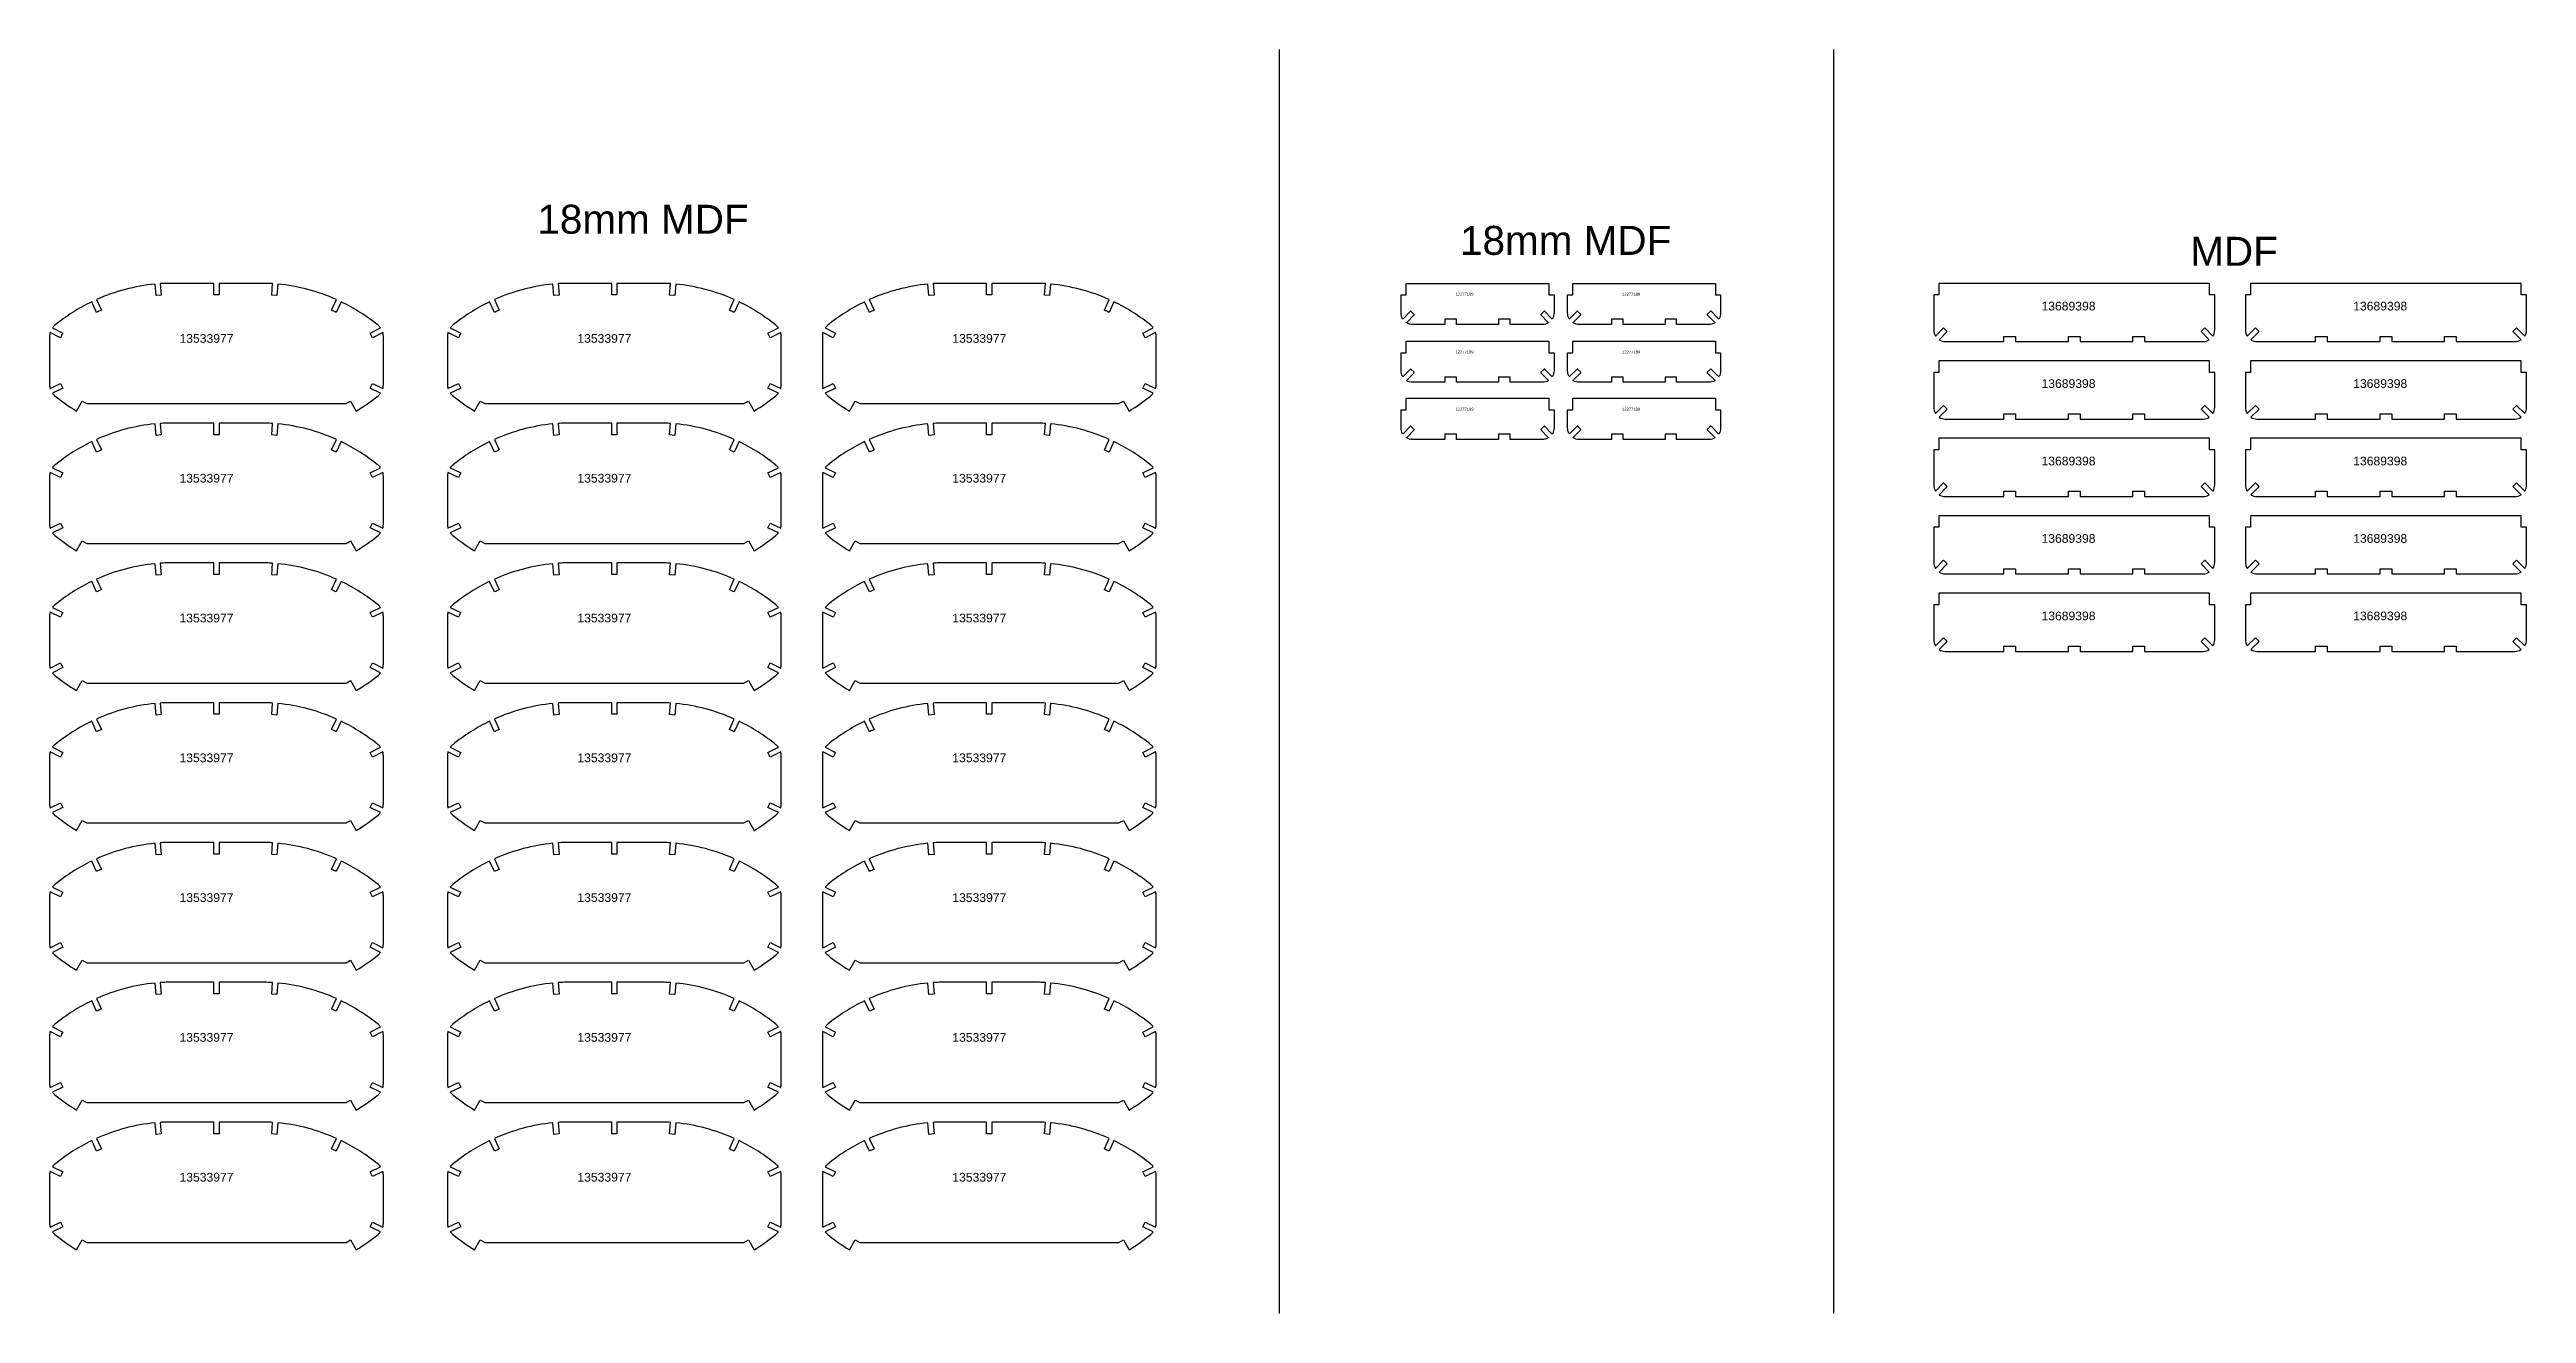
# Model space of a CAD drawing. Header units: millimetres. Extents: x 2441 to 10989, y 1 to 4364.
import ezdxf

# ---------------------------------------------------------------- set-up
doc = ezdxf.new("R2010")
doc.units = ezdxf.units.MM
doc.layers.add('13533977', color=7, linetype='Continuous')
doc.layers.add('Texto', color=3, linetype='Continuous')
doc.styles.get("Standard").update_dxf_attribs({"font": 'arial.ttf'})

msp = doc.modelspace()

# ---------------------------------------------------------------- linework, layer by layer
for p, q in [((6684.5, 4364), (6684.5, 1)), ((8597.2, 4364), (8597.2, 1))]:
    msp.add_line(p, q)
for points in [[(7441.6, 3432.9), (7441.6, 3414.9), (7296.8, 3414.9), (7296.8, 3432.9), (7256.8, 3432.9), (7256.8, 3414.9), (7145.2, 3414.9, -0.132287), (7125.1, 3420.3, -0.492371), (7124.9, 3421.9), (7150.9, 3447.9, 0.414214), (7150.9, 3449.3), (7139.6, 3460.6, 0.414214), (7138.2, 3460.6), (7112.2, 3434.6, -0.492371), (7110.6, 3434.8, -0.132287), (7105.2, 3454.9), (7105.2, 3516.9), (7123.2, 3516.9), (7123.2, 3556.9), (7615.2, 3556.9), (7615.2, 3516.9), (7633.2, 3516.9), (7633.2, 3454.9, -0.132287), (7627.8, 3434.8, -0.492371), (7626.2, 3434.6), (7600.3, 3460.6, 0.414214), (7598.9, 3460.6), (7587.6, 3449.3, 0.414214), (7587.6, 3447.9), (7613.5, 3421.9, -0.492371), (7613.3, 3420.3, -0.132287), (7593.2, 3414.9), (7481.6, 3414.9), (7481.6, 3432.9)], [(8016.4, 3432.9), (8016.4, 3414.9), (7871.6, 3414.9), (7871.6, 3432.9), (7831.6, 3432.9), (7831.6, 3414.9), (7720, 3414.9, -0.132287), (7699.9, 3420.3, -0.492371), (7699.7, 3421.9), (7725.6, 3447.9, 0.414214), (7725.6, 3449.3), (7714.3, 3460.6, 0.414214), (7712.9, 3460.6), (7686.9, 3434.6, -0.492371), (7685.4, 3434.8, -0.132287), (7680, 3454.9), (7680, 3516.9), (7698, 3516.9), (7698, 3556.9), (8190, 3556.9), (8190, 3516.9), (8208, 3516.9), (8208, 3454.9, -0.132287), (8202.6, 3434.8, -0.492371), (8201, 3434.6), (8175, 3460.6, 0.414214), (8173.6, 3460.6), (8162.3, 3449.3, 0.414214), (8162.3, 3447.9), (8188.3, 3421.9, -0.492371), (8188.1, 3420.3, -0.132287), (8168, 3414.9), (8056.4, 3414.9), (8056.4, 3432.9)], [(9631, 3355.9), (9631, 3373.9), (9671, 3373.9), (9671, 3355.9), (9873.5, 3355.9, 0.140528), (9894.7, 3362), (9866.4, 3390.3), (9879.1, 3403), (9907.4, 3374.7, 0.140528), (9913.5, 3395.9), (9913.5, 3516.9), (9895.5, 3516.9), (9895.5, 3556.9), (8961.5, 3556.9), (8961.5, 3516.9), (8943.5, 3516.9), (8943.5, 3395.9, 0.140528), (8949.6, 3374.7), (8977.9, 3403), (8990.6, 3390.3), (8962.3, 3362, 0.140528), (8983.5, 3355.9), (9186, 3355.9), (9186, 3373.9), (9226, 3373.9), (9226, 3355.9), (9408.5, 3355.9), (9408.5, 3373.9), (9448.5, 3373.9), (9448.5, 3355.9)], [(10706.8, 3355.9), (10706.8, 3373.9), (10746.8, 3373.9), (10746.8, 3355.9), (10949.3, 3355.9, 0.140528), (10970.5, 3362), (10942.2, 3390.3), (10954.9, 3403), (10983.2, 3374.7, 0.140528), (10989.3, 3395.9), (10989.3, 3516.9), (10971.3, 3516.9), (10971.3, 3556.9), (10037.3, 3556.9), (10037.3, 3516.9), (10019.3, 3516.9), (10019.3, 3395.9, 0.140528), (10025.4, 3374.7), (10053.7, 3403), (10066.4, 3390.3), (10038.1, 3362, 0.140528), (10059.3, 3355.9), (10261.8, 3355.9), (10261.8, 3373.9), (10301.8, 3373.9), (10301.8, 3355.9), (10484.3, 3355.9), (10484.3, 3373.9), (10524.3, 3373.9), (10524.3, 3355.9)], [(7441.6, 3233.4), (7441.6, 3215.4), (7296.8, 3215.4), (7296.8, 3233.4), (7256.8, 3233.4), (7256.8, 3215.4), (7145.2, 3215.4, -0.132287), (7125.1, 3220.9, -0.492371), (7124.9, 3222.4), (7150.9, 3248.4, 0.414214), (7150.9, 3249.8), (7139.6, 3261.1, 0.414214), (7138.2, 3261.1), (7112.2, 3235.2, -0.492371), (7110.6, 3235.4, -0.132287), (7105.2, 3255.4), (7105.2, 3317.4), (7123.2, 3317.4), (7123.2, 3357.4), (7615.2, 3357.4), (7615.2, 3317.4), (7633.2, 3317.4), (7633.2, 3255.4, -0.132287), (7627.8, 3235.4, -0.492371), (7626.2, 3235.2), (7600.3, 3261.1, 0.414214), (7598.9, 3261.1), (7587.6, 3249.8, 0.414214), (7587.6, 3248.4), (7613.5, 3222.4, -0.492371), (7613.3, 3220.9, -0.132287), (7593.2, 3215.4), (7481.6, 3215.4), (7481.6, 3233.4)], [(8016.4, 3233.4), (8016.4, 3215.4), (7871.6, 3215.4), (7871.6, 3233.4), (7831.6, 3233.4), (7831.6, 3215.4), (7720, 3215.4, -0.132287), (7699.9, 3220.9, -0.492371), (7699.7, 3222.4), (7725.6, 3248.4, 0.414214), (7725.6, 3249.8), (7714.3, 3261.1, 0.414214), (7712.9, 3261.1), (7686.9, 3235.2, -0.492371), (7685.4, 3235.4, -0.132287), (7680, 3255.4), (7680, 3317.4), (7698, 3317.4), (7698, 3357.4), (8190, 3357.4), (8190, 3317.4), (8208, 3317.4), (8208, 3255.4, -0.132287), (8202.6, 3235.4, -0.492371), (8201, 3235.2), (8175, 3261.1, 0.414214), (8173.6, 3261.1), (8162.3, 3249.8, 0.414214), (8162.3, 3248.4), (8188.3, 3222.4, -0.492371), (8188.1, 3220.9, -0.132287), (8168, 3215.4), (8056.4, 3215.4), (8056.4, 3233.4)], [(9631, 3088.6), (9631, 3106.6), (9671, 3106.6), (9671, 3088.6), (9873.5, 3088.6, 0.140528), (9894.7, 3094.6), (9866.4, 3122.9), (9879.1, 3135.7), (9907.4, 3107.4, 0.140528), (9913.5, 3128.6), (9913.5, 3249.6), (9895.5, 3249.6), (9895.5, 3289.6), (8961.5, 3289.6), (8961.5, 3249.6), (8943.5, 3249.6), (8943.5, 3128.6, 0.140528), (8949.6, 3107.4), (8977.9, 3135.7), (8990.6, 3122.9), (8962.3, 3094.6, 0.140528), (8983.5, 3088.6), (9186, 3088.6), (9186, 3106.6), (9226, 3106.6), (9226, 3088.6), (9408.5, 3088.6), (9408.5, 3106.6), (9448.5, 3106.6), (9448.5, 3088.6)], [(10706.8, 3088.6), (10706.8, 3106.6), (10746.8, 3106.6), (10746.8, 3088.6), (10949.3, 3088.6, 0.140528), (10970.5, 3094.6), (10942.2, 3122.9), (10954.9, 3135.7), (10983.2, 3107.4, 0.140528), (10989.3, 3128.6), (10989.3, 3249.6), (10971.3, 3249.6), (10971.3, 3289.6), (10037.3, 3289.6), (10037.3, 3249.6), (10019.3, 3249.6), (10019.3, 3128.6, 0.140528), (10025.4, 3107.4), (10053.7, 3135.7), (10066.4, 3122.9), (10038.1, 3094.6, 0.140528), (10059.3, 3088.6), (10261.8, 3088.6), (10261.8, 3106.6), (10301.8, 3106.6), (10301.8, 3088.6), (10484.3, 3088.6), (10484.3, 3106.6), (10524.3, 3106.6), (10524.3, 3088.6)], [(7441.6, 3036), (7441.6, 3018), (7296.8, 3018), (7296.8, 3036), (7256.8, 3036), (7256.8, 3018), (7145.2, 3018, -0.132287), (7125.1, 3023.4, -0.492371), (7124.9, 3025), (7150.9, 3050.9, 0.414214), (7150.9, 3052.4), (7139.6, 3063.7, 0.414214), (7138.2, 3063.7), (7112.2, 3037.7, -0.492371), (7110.6, 3037.9, -0.132287), (7105.2, 3058), (7105.2, 3120), (7123.2, 3120), (7123.2, 3160), (7615.2, 3160), (7615.2, 3120), (7633.2, 3120), (7633.2, 3058, -0.132287), (7627.8, 3037.9, -0.492371), (7626.2, 3037.7), (7600.3, 3063.7, 0.414214), (7598.9, 3063.7), (7587.6, 3052.4, 0.414214), (7587.6, 3050.9), (7613.5, 3025, -0.492371), (7613.3, 3023.4, -0.132287), (7593.2, 3018), (7481.6, 3018), (7481.6, 3036)], [(8016.4, 3036), (8016.4, 3018), (7871.6, 3018), (7871.6, 3036), (7831.6, 3036), (7831.6, 3018), (7720, 3018, -0.132287), (7699.9, 3023.4, -0.492371), (7699.7, 3025), (7725.6, 3050.9, 0.414214), (7725.6, 3052.4), (7714.3, 3063.7, 0.414214), (7712.9, 3063.7), (7686.9, 3037.7, -0.492371), (7685.4, 3037.9, -0.132287), (7680, 3058), (7680, 3120), (7698, 3120), (7698, 3160), (8190, 3160), (8190, 3120), (8208, 3120), (8208, 3058, -0.132287), (8202.6, 3037.9, -0.492371), (8201, 3037.7), (8175, 3063.7, 0.414214), (8173.6, 3063.7), (8162.3, 3052.4, 0.414214), (8162.3, 3050.9), (8188.3, 3025, -0.492371), (8188.1, 3023.4, -0.132287), (8168, 3018), (8056.4, 3018), (8056.4, 3036)], [(9631, 2821.2), (9631, 2839.2), (9671, 2839.2), (9671, 2821.2), (9873.5, 2821.2, 0.140528), (9894.7, 2827.3), (9866.4, 2855.6), (9879.1, 2868.3), (9907.4, 2840, 0.140528), (9913.5, 2861.2), (9913.5, 2982.2), (9895.5, 2982.2), (9895.5, 3022.2), (8961.5, 3022.2), (8961.5, 2982.2), (8943.5, 2982.2), (8943.5, 2861.2, 0.140528), (8949.6, 2840), (8977.9, 2868.3), (8990.6, 2855.6), (8962.3, 2827.3, 0.140528), (8983.5, 2821.2), (9186, 2821.2), (9186, 2839.2), (9226, 2839.2), (9226, 2821.2), (9408.5, 2821.2), (9408.5, 2839.2), (9448.5, 2839.2), (9448.5, 2821.2)], [(10706.8, 2821.2), (10706.8, 2839.2), (10746.8, 2839.2), (10746.8, 2821.2), (10949.3, 2821.2, 0.140528), (10970.5, 2827.3), (10942.2, 2855.6), (10954.9, 2868.3), (10983.2, 2840, 0.140528), (10989.3, 2861.2), (10989.3, 2982.2), (10971.3, 2982.2), (10971.3, 3022.2), (10037.3, 3022.2), (10037.3, 2982.2), (10019.3, 2982.2), (10019.3, 2861.2, 0.140528), (10025.4, 2840), (10053.7, 2868.3), (10066.4, 2855.6), (10038.1, 2827.3, 0.140528), (10059.3, 2821.2), (10261.8, 2821.2), (10261.8, 2839.2), (10301.8, 2839.2), (10301.8, 2821.2), (10484.3, 2821.2), (10484.3, 2839.2), (10524.3, 2839.2), (10524.3, 2821.2)], [(9631, 2553.8), (9631, 2571.8), (9671, 2571.8), (9671, 2553.8), (9873.5, 2553.8, 0.140528), (9894.7, 2559.9), (9866.4, 2588.2), (9879.1, 2600.9), (9907.4, 2572.6, 0.140528), (9913.5, 2593.8), (9913.5, 2714.8), (9895.5, 2714.8), (9895.5, 2754.8), (8961.5, 2754.8), (8961.5, 2714.8), (8943.5, 2714.8), (8943.5, 2593.8, 0.140528), (8949.6, 2572.6), (8977.9, 2600.9), (8990.6, 2588.2), (8962.3, 2559.9, 0.140528), (8983.5, 2553.8), (9186, 2553.8), (9186, 2571.8), (9226, 2571.8), (9226, 2553.8), (9408.5, 2553.8), (9408.5, 2571.8), (9448.5, 2571.8), (9448.5, 2553.8)], [(10706.8, 2553.8), (10706.8, 2571.8), (10746.8, 2571.8), (10746.8, 2553.8), (10949.3, 2553.8, 0.140528), (10970.5, 2559.9), (10942.2, 2588.2), (10954.9, 2600.9), (10983.2, 2572.6, 0.140528), (10989.3, 2593.8), (10989.3, 2714.8), (10971.3, 2714.8), (10971.3, 2754.8), (10037.3, 2754.8), (10037.3, 2714.8), (10019.3, 2714.8), (10019.3, 2593.8, 0.140528), (10025.4, 2572.6), (10053.7, 2600.9), (10066.4, 2588.2), (10038.1, 2559.9, 0.140528), (10059.3, 2553.8), (10261.8, 2553.8), (10261.8, 2571.8), (10301.8, 2571.8), (10301.8, 2553.8), (10484.3, 2553.8), (10484.3, 2571.8), (10524.3, 2571.8), (10524.3, 2553.8)], [(9631, 2286.5), (9631, 2304.5), (9671, 2304.5), (9671, 2286.5), (9873.5, 2286.5, 0.140528), (9894.7, 2292.6), (9866.4, 2320.8), (9879.1, 2333.6), (9907.4, 2305.3, 0.140528), (9913.5, 2326.5), (9913.5, 2447.5), (9895.5, 2447.5), (9895.5, 2487.5), (8961.5, 2487.5), (8961.5, 2447.5), (8943.5, 2447.5), (8943.5, 2326.5, 0.140528), (8949.6, 2305.3), (8977.9, 2333.6), (8990.6, 2320.8), (8962.3, 2292.6, 0.140528), (8983.5, 2286.5), (9186, 2286.5), (9186, 2304.5), (9226, 2304.5), (9226, 2286.5), (9408.5, 2286.5), (9408.5, 2304.5), (9448.5, 2304.5), (9448.5, 2286.5)], [(10706.8, 2286.5), (10706.8, 2304.5), (10746.8, 2304.5), (10746.8, 2286.5), (10949.3, 2286.5, 0.140528), (10970.5, 2292.6), (10942.2, 2320.8), (10954.9, 2333.6), (10983.2, 2305.3, 0.140528), (10989.3, 2326.5), (10989.3, 2447.5), (10971.3, 2447.5), (10971.3, 2487.5), (10037.3, 2487.5), (10037.3, 2447.5), (10019.3, 2447.5), (10019.3, 2326.5, 0.140528), (10025.4, 2305.3), (10053.7, 2333.6), (10066.4, 2320.8), (10038.1, 2292.6, 0.140528), (10059.3, 2286.5), (10261.8, 2286.5), (10261.8, 2304.5), (10301.8, 2304.5), (10301.8, 2286.5), (10484.3, 2286.5), (10484.3, 2304.5), (10524.3, 2304.5), (10524.3, 2286.5)]]:
    msp.add_lwpolyline(points, format="xyb", close=True)
for points in [[(2483, 3379.2, -0.062322), (2484.7, 3381)], [(3856.1, 3379.2, -0.062322), (3857.8, 3381)], [(5150.1, 3379.2, -0.062322), (5151.8, 3381)], [(2483, 2896.7, -0.062322), (2484.7, 2898.5)], [(3856.1, 2896.7, -0.062322), (3857.8, 2898.5)], [(5150.1, 2896.7, -0.062322), (5151.8, 2898.5)], [(2483, 2414.1, -0.062322), (2484.7, 2415.9)], [(3856.1, 2414.1, -0.062322), (3857.8, 2415.9)], [(5150.1, 2414.1, -0.062322), (5151.8, 2415.9)], [(2483, 1931.5, -0.062322), (2484.7, 1933.3)], [(3856.1, 1931.5, -0.062322), (3857.8, 1933.3)], [(5150.1, 1931.5, -0.062322), (5151.8, 1933.3)], [(2483, 1449, -0.062322), (2484.7, 1450.8)], [(3856.1, 1449, -0.062322), (3857.8, 1450.8)], [(5150.1, 1449, -0.062322), (5151.8, 1450.8)], [(2483, 966.4, -0.062322), (2484.7, 968.2)], [(3856.1, 966.4, -0.062322), (3857.8, 968.2)], [(5150.1, 966.4, -0.062322), (5151.8, 968.2)], [(2483, 483.8, -0.062322), (2484.7, 485.6)], [(3856.1, 483.8, -0.062322), (3857.8, 485.6)], [(5150.1, 483.8, -0.062322), (5151.8, 485.6)]]:
    msp.add_lwpolyline(points, format="xyb")
at = {"layer": '13533977'}
for points in [[(3499.4, 3116, 0.035598), (3574.6, 3168.8, 0.062322), (3583.2, 3177.8), (3547.3, 3195.5), (3555.2, 3211.6), (3591.1, 3194, 0.069056), (3593, 3207.6), (3593, 3373.3, 0.069056), (3591.1, 3386.9), (3555.2, 3369.2), (3547.3, 3385.4), (3583.2, 3403, 0.062322), (3574.6, 3412, 0.058574), (3447.4, 3493), (3430.5, 3456.8, 0.007426), (3414.1, 3464.4), (3431, 3500.6, 0.081513), (3228.8, 3554.3), (3225.5, 3514.5), (3207.6, 3516), (3210.9, 3555.8, 0.008093), (3190, 3556.9), (3026, 3556.9), (3026, 3516.9), (3008, 3516.9), (3008, 3556.9), (2844, 3556.9, 0.008093), (2823.1, 3555.8), (2826.4, 3516), (2808.5, 3514.5), (2805.2, 3554.3, 0.081513), (2602.9, 3500.6), (2619.8, 3464.4, 0.007426), (2603.5, 3456.8), (2586.6, 3493, 0.058574), (2459.4, 3412, 0.062322), (2450.8, 3403), (2486.7, 3385.4), (2478.8, 3369.2), (2442.9, 3386.9, 0.069056), (2441, 3373.3), (2441, 3207.6, 0.069056), (2442.9, 3194), (2478.8, 3211.6), (2486.7, 3195.5), (2450.8, 3177.8, 0.062322), (2459.4, 3168.8, 0.035598), (2534.5, 3116), (2554.1, 3150.6), (2569.8, 3141.8), (3464.2, 3141.8), (3479.9, 3150.6)], [(4872.6, 3116, 0.035598), (4947.8, 3168.8, 0.062322), (4956.3, 3177.8), (4920.4, 3195.5), (4928.4, 3211.6), (4964.3, 3194, 0.069056), (4966.2, 3207.6), (4966.2, 3373.3, 0.069056), (4964.3, 3386.9), (4928.4, 3369.2), (4920.4, 3385.4), (4956.3, 3403, 0.062322), (4947.8, 3412, 0.058574), (4820.5, 3493), (4803.6, 3456.8, 0.007426), (4787.3, 3464.4), (4804.2, 3500.6, 0.081513), (4602, 3554.3), (4598.7, 3514.5), (4580.7, 3516), (4584, 3555.8, 0.008093), (4563.2, 3556.9), (4399.2, 3556.9), (4399.2, 3516.9), (4381.2, 3516.9), (4381.2, 3556.9), (4217.2, 3556.9, 0.008093), (4196.3, 3555.8), (4199.6, 3516), (4181.7, 3514.5), (4178.3, 3554.3, 0.081513), (3976.1, 3500.6), (3993, 3464.4, 0.007426), (3976.7, 3456.8), (3959.8, 3493, 0.058574), (3832.6, 3412, 0.062322), (3824, 3403), (3859.9, 3385.4), (3852, 3369.2), (3816.1, 3386.9, 0.069056), (3814.2, 3373.3), (3814.2, 3207.6, 0.069056), (3816.1, 3194), (3852, 3211.6), (3859.9, 3195.5), (3824, 3177.8, 0.062322), (3832.6, 3168.8, 0.035598), (3907.7, 3116), (3927.3, 3150.6), (3942.9, 3141.8), (4837.4, 3141.8), (4853.1, 3150.6)], [(6166.6, 3116, 0.035598), (6241.7, 3168.8, 0.062322), (6250.3, 3177.8), (6214.4, 3195.5), (6222.3, 3211.6), (6258.2, 3194, 0.069056), (6260.1, 3207.6), (6260.1, 3373.3, 0.069056), (6258.2, 3386.9), (6222.3, 3369.2), (6214.4, 3385.4), (6250.3, 3403, 0.062322), (6241.7, 3412, 0.058574), (6114.5, 3493), (6097.6, 3456.8, 0.007426), (6081.3, 3464.4), (6098.2, 3500.6, 0.081513), (5895.9, 3554.3), (5892.6, 3514.5), (5874.7, 3516), (5878, 3555.8, 0.008093), (5857.1, 3556.9), (5693.1, 3556.9), (5693.1, 3516.9), (5675.1, 3516.9), (5675.1, 3556.9), (5511.1, 3556.9, 0.008093), (5490.2, 3555.8), (5493.6, 3516), (5475.6, 3514.5), (5472.3, 3554.3, 0.081513), (5270.1, 3500.6), (5287, 3464.4, 0.007426), (5270.7, 3456.8), (5253.8, 3493, 0.058574), (5126.5, 3412, 0.062322), (5118, 3403), (5153.9, 3385.4), (5145.9, 3369.2), (5110, 3386.9, 0.069056), (5108.1, 3373.3), (5108.1, 3207.6, 0.069056), (5110, 3194), (5145.9, 3211.6), (5153.9, 3195.5), (5118, 3177.8, 0.062322), (5126.5, 3168.8, 0.035598), (5201.7, 3116), (5221.2, 3150.6), (5236.9, 3141.8), (6131.4, 3141.8), (6147, 3150.6)], [(3499.4, 2633.4, 0.035598), (3574.6, 2686.3, 0.062322), (3583.2, 2695.3), (3547.3, 2712.9), (3555.2, 2729.1), (3591.1, 2711.4, 0.069056), (3593, 2725), (3593, 2890.7, 0.069056), (3591.1, 2904.3), (3555.2, 2886.7), (3547.3, 2902.8), (3583.2, 2920.5, 0.062322), (3574.6, 2929.5, 0.058574), (3447.4, 3010.5), (3430.5, 2974.2, 0.007426), (3414.1, 2981.8), (3431, 3018.1, 0.081513), (3228.8, 3071.8), (3225.5, 3031.9), (3207.6, 3033.4), (3210.9, 3073.3, 0.008093), (3190, 3074.4), (3026, 3074.4), (3026, 3034.4), (3008, 3034.4), (3008, 3074.4), (2844, 3074.4, 0.008093), (2823.1, 3073.3), (2826.4, 3033.4), (2808.5, 3031.9), (2805.2, 3071.8, 0.081513), (2602.9, 3018.1), (2619.8, 2981.8, 0.007426), (2603.5, 2974.2), (2586.6, 3010.5, 0.058574), (2459.4, 2929.5, 0.062322), (2450.8, 2920.5), (2486.7, 2902.8), (2478.8, 2886.7), (2442.9, 2904.3, 0.069056), (2441, 2890.7), (2441, 2725, 0.069056), (2442.9, 2711.4), (2478.8, 2729.1), (2486.7, 2712.9), (2450.8, 2695.3, 0.062322), (2459.4, 2686.3, 0.035598), (2534.5, 2633.4), (2554.1, 2668), (2569.8, 2659.2), (3464.2, 2659.2), (3479.9, 2668)], [(4872.6, 2633.4, 0.035598), (4947.8, 2686.3, 0.062322), (4956.3, 2695.3), (4920.4, 2712.9), (4928.4, 2729.1), (4964.3, 2711.4, 0.069056), (4966.2, 2725), (4966.2, 2890.7, 0.069056), (4964.3, 2904.3), (4928.4, 2886.7), (4920.4, 2902.8), (4956.3, 2920.5, 0.062322), (4947.8, 2929.5, 0.058574), (4820.5, 3010.5), (4803.6, 2974.2, 0.007426), (4787.3, 2981.8), (4804.2, 3018.1, 0.081513), (4602, 3071.8), (4598.7, 3031.9), (4580.7, 3033.4), (4584, 3073.3, 0.008093), (4563.2, 3074.4), (4399.2, 3074.4), (4399.2, 3034.4), (4381.2, 3034.4), (4381.2, 3074.4), (4217.2, 3074.4, 0.008093), (4196.3, 3073.3), (4199.6, 3033.4), (4181.7, 3031.9), (4178.3, 3071.8, 0.081513), (3976.1, 3018.1), (3993, 2981.8, 0.007426), (3976.7, 2974.2), (3959.8, 3010.5, 0.058574), (3832.6, 2929.5, 0.062322), (3824, 2920.5), (3859.9, 2902.8), (3852, 2886.7), (3816.1, 2904.3, 0.069056), (3814.2, 2890.7), (3814.2, 2725, 0.069056), (3816.1, 2711.4), (3852, 2729.1), (3859.9, 2712.9), (3824, 2695.3, 0.062322), (3832.6, 2686.3, 0.035598), (3907.7, 2633.4), (3927.3, 2668), (3942.9, 2659.2), (4837.4, 2659.2), (4853.1, 2668)], [(6166.6, 2633.4, 0.035598), (6241.7, 2686.3, 0.062322), (6250.3, 2695.3), (6214.4, 2712.9), (6222.3, 2729.1), (6258.2, 2711.4, 0.069056), (6260.1, 2725), (6260.1, 2890.7, 0.069056), (6258.2, 2904.3), (6222.3, 2886.7), (6214.4, 2902.8), (6250.3, 2920.5, 0.062322), (6241.7, 2929.5, 0.058574), (6114.5, 3010.5), (6097.6, 2974.2, 0.007426), (6081.3, 2981.8), (6098.2, 3018.1, 0.081513), (5895.9, 3071.8), (5892.6, 3031.9), (5874.7, 3033.4), (5878, 3073.3, 0.008093), (5857.1, 3074.4), (5693.1, 3074.4), (5693.1, 3034.4), (5675.1, 3034.4), (5675.1, 3074.4), (5511.1, 3074.4, 0.008093), (5490.2, 3073.3), (5493.6, 3033.4), (5475.6, 3031.9), (5472.3, 3071.8, 0.081513), (5270.1, 3018.1), (5287, 2981.8, 0.007426), (5270.7, 2974.2), (5253.8, 3010.5, 0.058574), (5126.5, 2929.5, 0.062322), (5118, 2920.5), (5153.9, 2902.8), (5145.9, 2886.7), (5110, 2904.3, 0.069056), (5108.1, 2890.7), (5108.1, 2725, 0.069056), (5110, 2711.4), (5145.9, 2729.1), (5153.9, 2712.9), (5118, 2695.3, 0.062322), (5126.5, 2686.3, 0.035598), (5201.7, 2633.4), (5221.2, 2668), (5236.9, 2659.2), (6131.4, 2659.2), (6147, 2668)], [(3499.4, 2150.9, 0.035598), (3574.6, 2203.7, 0.062322), (3583.2, 2212.7), (3547.3, 2230.3), (3555.2, 2246.5), (3591.1, 2228.9, 0.069056), (3593, 2242.5), (3593, 2408.1, 0.069056), (3591.1, 2421.8), (3555.2, 2404.1), (3547.3, 2420.3), (3583.2, 2437.9, 0.062322), (3574.6, 2446.9, 0.058574), (3447.4, 2527.9), (3430.5, 2491.7, 0.007426), (3414.1, 2499.3), (3431, 2535.5, 0.081513), (3228.8, 2589.2), (3225.5, 2549.3), (3207.6, 2550.8), (3210.9, 2590.7, 0.008093), (3190, 2591.8), (3026, 2591.8), (3026, 2551.8), (3008, 2551.8), (3008, 2591.8), (2844, 2591.8, 0.008093), (2823.1, 2590.7), (2826.4, 2550.8), (2808.5, 2549.3), (2805.2, 2589.2, 0.081513), (2602.9, 2535.5), (2619.8, 2499.3, 0.007426), (2603.5, 2491.7), (2586.6, 2527.9, 0.058574), (2459.4, 2446.9, 0.062322), (2450.8, 2437.9), (2486.7, 2420.3), (2478.8, 2404.1), (2442.9, 2421.8, 0.069056), (2441, 2408.1), (2441, 2242.5, 0.069056), (2442.9, 2228.9), (2478.8, 2246.5), (2486.7, 2230.3), (2450.8, 2212.7, 0.062322), (2459.4, 2203.7, 0.035598), (2534.5, 2150.9), (2554.1, 2185.5), (2569.8, 2176.6), (3464.2, 2176.6), (3479.9, 2185.5)], [(4872.6, 2150.9, 0.035598), (4947.8, 2203.7, 0.062322), (4956.3, 2212.7), (4920.4, 2230.3), (4928.4, 2246.5), (4964.3, 2228.9, 0.069056), (4966.2, 2242.5), (4966.2, 2408.1, 0.069056), (4964.3, 2421.8), (4928.4, 2404.1), (4920.4, 2420.3), (4956.3, 2437.9, 0.062322), (4947.8, 2446.9, 0.058574), (4820.5, 2527.9), (4803.6, 2491.7, 0.007426), (4787.3, 2499.3), (4804.2, 2535.5, 0.081513), (4602, 2589.2), (4598.7, 2549.3), (4580.7, 2550.8), (4584, 2590.7, 0.008093), (4563.2, 2591.8), (4399.2, 2591.8), (4399.2, 2551.8), (4381.2, 2551.8), (4381.2, 2591.8), (4217.2, 2591.8, 0.008093), (4196.3, 2590.7), (4199.6, 2550.8), (4181.7, 2549.3), (4178.3, 2589.2, 0.081513), (3976.1, 2535.5), (3993, 2499.3, 0.007426), (3976.7, 2491.7), (3959.8, 2527.9, 0.058574), (3832.6, 2446.9, 0.062322), (3824, 2437.9), (3859.9, 2420.3), (3852, 2404.1), (3816.1, 2421.8, 0.069056), (3814.2, 2408.1), (3814.2, 2242.5, 0.069056), (3816.1, 2228.9), (3852, 2246.5), (3859.9, 2230.3), (3824, 2212.7, 0.062322), (3832.6, 2203.7, 0.035598), (3907.7, 2150.9), (3927.3, 2185.5), (3942.9, 2176.6), (4837.4, 2176.6), (4853.1, 2185.5)], [(6166.6, 2150.9, 0.035598), (6241.7, 2203.7, 0.062322), (6250.3, 2212.7), (6214.4, 2230.3), (6222.3, 2246.5), (6258.2, 2228.9, 0.069056), (6260.1, 2242.5), (6260.1, 2408.1, 0.069056), (6258.2, 2421.8), (6222.3, 2404.1), (6214.4, 2420.3), (6250.3, 2437.9, 0.062322), (6241.7, 2446.9, 0.058574), (6114.5, 2527.9), (6097.6, 2491.7, 0.007426), (6081.3, 2499.3), (6098.2, 2535.5, 0.081513), (5895.9, 2589.2), (5892.6, 2549.3), (5874.7, 2550.8), (5878, 2590.7, 0.008093), (5857.1, 2591.8), (5693.1, 2591.8), (5693.1, 2551.8), (5675.1, 2551.8), (5675.1, 2591.8), (5511.1, 2591.8, 0.008093), (5490.2, 2590.7), (5493.6, 2550.8), (5475.6, 2549.3), (5472.3, 2589.2, 0.081513), (5270.1, 2535.5), (5287, 2499.3, 0.007426), (5270.7, 2491.7), (5253.8, 2527.9, 0.058574), (5126.5, 2446.9, 0.062322), (5118, 2437.9), (5153.9, 2420.3), (5145.9, 2404.1), (5110, 2421.8, 0.069056), (5108.1, 2408.1), (5108.1, 2242.5, 0.069056), (5110, 2228.9), (5145.9, 2246.5), (5153.9, 2230.3), (5118, 2212.7, 0.062322), (5126.5, 2203.7, 0.035598), (5201.7, 2150.9), (5221.2, 2185.5), (5236.9, 2176.6), (6131.4, 2176.6), (6147, 2185.5)], [(3499.4, 1668.3, 0.035598), (3574.6, 1721.2, 0.062322), (3583.2, 1730.1), (3547.3, 1747.8), (3555.2, 1763.9), (3591.1, 1746.3, 0.069056), (3593, 1759.9), (3593, 1925.6, 0.069056), (3591.1, 1939.2), (3555.2, 1921.6), (3547.3, 1937.7), (3583.2, 1955.3, 0.062322), (3574.6, 1964.3, 0.058574), (3447.4, 2045.4), (3430.5, 2009.1, 0.007426), (3414.1, 2016.7), (3431, 2053, 0.081513), (3228.8, 2106.6), (3225.5, 2066.8), (3207.6, 2068.3), (3210.9, 2108.1, 0.008093), (3190, 2109.2), (3026, 2109.2), (3026, 2069.2), (3008, 2069.2), (3008, 2109.2), (2844, 2109.2, 0.008093), (2823.1, 2108.1), (2826.4, 2068.3), (2808.5, 2066.8), (2805.2, 2106.6, 0.081513), (2602.9, 2053), (2619.8, 2016.7, 0.007426), (2603.5, 2009.1), (2586.6, 2045.4, 0.058574), (2459.4, 1964.3, 0.062322), (2450.8, 1955.3), (2486.7, 1937.7), (2478.8, 1921.6), (2442.9, 1939.2, 0.069056), (2441, 1925.6), (2441, 1759.9, 0.069056), (2442.9, 1746.3), (2478.8, 1763.9), (2486.7, 1747.8), (2450.8, 1730.1, 0.062322), (2459.4, 1721.2, 0.035598), (2534.5, 1668.3), (2554.1, 1702.9), (2569.8, 1694.1), (3464.2, 1694.1), (3479.9, 1702.9)], [(4872.6, 1668.3, 0.035598), (4947.8, 1721.2, 0.062322), (4956.3, 1730.1), (4920.4, 1747.8), (4928.4, 1763.9), (4964.3, 1746.3, 0.069056), (4966.2, 1759.9), (4966.2, 1925.6, 0.069056), (4964.3, 1939.2), (4928.4, 1921.6), (4920.4, 1937.7), (4956.3, 1955.3, 0.062322), (4947.8, 1964.3, 0.058574), (4820.5, 2045.4), (4803.6, 2009.1, 0.007426), (4787.3, 2016.7), (4804.2, 2053, 0.081513), (4602, 2106.6), (4598.7, 2066.8), (4580.7, 2068.3), (4584, 2108.1, 0.008093), (4563.2, 2109.2), (4399.2, 2109.2), (4399.2, 2069.2), (4381.2, 2069.2), (4381.2, 2109.2), (4217.2, 2109.2, 0.008093), (4196.3, 2108.1), (4199.6, 2068.3), (4181.7, 2066.8), (4178.3, 2106.6, 0.081513), (3976.1, 2053), (3993, 2016.7, 0.007426), (3976.7, 2009.1), (3959.8, 2045.4, 0.058574), (3832.6, 1964.3, 0.062322), (3824, 1955.3), (3859.9, 1937.7), (3852, 1921.6), (3816.1, 1939.2, 0.069056), (3814.2, 1925.6), (3814.2, 1759.9, 0.069056), (3816.1, 1746.3), (3852, 1763.9), (3859.9, 1747.8), (3824, 1730.1, 0.062322), (3832.6, 1721.2, 0.035598), (3907.7, 1668.3), (3927.3, 1702.9), (3942.9, 1694.1), (4837.4, 1694.1), (4853.1, 1702.9)], [(6166.6, 1668.3, 0.035598), (6241.7, 1721.2, 0.062322), (6250.3, 1730.1), (6214.4, 1747.8), (6222.3, 1763.9), (6258.2, 1746.3, 0.069056), (6260.1, 1759.9), (6260.1, 1925.6, 0.069056), (6258.2, 1939.2), (6222.3, 1921.6), (6214.4, 1937.7), (6250.3, 1955.3, 0.062322), (6241.7, 1964.3, 0.058574), (6114.5, 2045.4), (6097.6, 2009.1, 0.007426), (6081.3, 2016.7), (6098.2, 2053, 0.081513), (5895.9, 2106.6), (5892.6, 2066.8), (5874.7, 2068.3), (5878, 2108.1, 0.008093), (5857.1, 2109.2), (5693.1, 2109.2), (5693.1, 2069.2), (5675.1, 2069.2), (5675.1, 2109.2), (5511.1, 2109.2, 0.008093), (5490.2, 2108.1), (5493.6, 2068.3), (5475.6, 2066.8), (5472.3, 2106.6, 0.081513), (5270.1, 2053), (5287, 2016.7, 0.007426), (5270.7, 2009.1), (5253.8, 2045.4, 0.058574), (5126.5, 1964.3, 0.062322), (5118, 1955.3), (5153.9, 1937.7), (5145.9, 1921.6), (5110, 1939.2, 0.069056), (5108.1, 1925.6), (5108.1, 1759.9, 0.069056), (5110, 1746.3), (5145.9, 1763.9), (5153.9, 1747.8), (5118, 1730.1, 0.062322), (5126.5, 1721.2, 0.035598), (5201.7, 1668.3), (5221.2, 1702.9), (5236.9, 1694.1), (6131.4, 1694.1), (6147, 1702.9)], [(3499.4, 1185.7, 0.035598), (3574.6, 1238.6, 0.062322), (3583.2, 1247.6), (3547.3, 1265.2), (3555.2, 1281.4), (3591.1, 1263.7, 0.069056), (3593, 1277.3), (3593, 1443, 0.069056), (3591.1, 1456.6), (3555.2, 1439), (3547.3, 1455.1), (3583.2, 1472.8, 0.062322), (3574.6, 1481.8, 0.058574), (3447.4, 1562.8), (3430.5, 1526.5, 0.007426), (3414.1, 1534.1), (3431, 1570.4, 0.081513), (3228.8, 1624.1), (3225.5, 1584.2), (3207.6, 1585.7), (3210.9, 1625.6, 0.008093), (3190, 1626.7), (3026, 1626.7), (3026, 1586.7), (3008, 1586.7), (3008, 1626.7), (2844, 1626.7, 0.008093), (2823.1, 1625.6), (2826.4, 1585.7), (2808.5, 1584.2), (2805.2, 1624.1, 0.081513), (2602.9, 1570.4), (2619.8, 1534.1, 0.007426), (2603.5, 1526.5), (2586.6, 1562.8, 0.058574), (2459.4, 1481.8, 0.062322), (2450.8, 1472.8), (2486.7, 1455.1), (2478.8, 1439), (2442.9, 1456.6, 0.069056), (2441, 1443), (2441, 1277.3, 0.069056), (2442.9, 1263.7), (2478.8, 1281.4), (2486.7, 1265.2), (2450.8, 1247.6, 0.062322), (2459.4, 1238.6, 0.035598), (2534.5, 1185.7), (2554.1, 1220.4), (2569.8, 1211.5), (3464.2, 1211.5), (3479.9, 1220.4)], [(4872.6, 1185.7, 0.035598), (4947.8, 1238.6, 0.062322), (4956.3, 1247.6), (4920.4, 1265.2), (4928.4, 1281.4), (4964.3, 1263.7, 0.069056), (4966.2, 1277.3), (4966.2, 1443, 0.069056), (4964.3, 1456.6), (4928.4, 1439), (4920.4, 1455.1), (4956.3, 1472.8, 0.062322), (4947.8, 1481.8, 0.058574), (4820.5, 1562.8), (4803.6, 1526.5, 0.007426), (4787.3, 1534.1), (4804.2, 1570.4, 0.081513), (4602, 1624.1), (4598.7, 1584.2), (4580.7, 1585.7), (4584, 1625.6, 0.008093), (4563.2, 1626.7), (4399.2, 1626.7), (4399.2, 1586.7), (4381.2, 1586.7), (4381.2, 1626.7), (4217.2, 1626.7, 0.008093), (4196.3, 1625.6), (4199.6, 1585.7), (4181.7, 1584.2), (4178.3, 1624.1, 0.081513), (3976.1, 1570.4), (3993, 1534.1, 0.007426), (3976.7, 1526.5), (3959.8, 1562.8, 0.058574), (3832.6, 1481.8, 0.062322), (3824, 1472.8), (3859.9, 1455.1), (3852, 1439), (3816.1, 1456.6, 0.069056), (3814.2, 1443), (3814.2, 1277.3, 0.069056), (3816.1, 1263.7), (3852, 1281.4), (3859.9, 1265.2), (3824, 1247.6, 0.062322), (3832.6, 1238.6, 0.035598), (3907.7, 1185.7), (3927.3, 1220.4), (3942.9, 1211.5), (4837.4, 1211.5), (4853.1, 1220.4)], [(6166.6, 1185.7, 0.035598), (6241.7, 1238.6, 0.062322), (6250.3, 1247.6), (6214.4, 1265.2), (6222.3, 1281.4), (6258.2, 1263.7, 0.069056), (6260.1, 1277.3), (6260.1, 1443, 0.069056), (6258.2, 1456.6), (6222.3, 1439), (6214.4, 1455.1), (6250.3, 1472.8, 0.062322), (6241.7, 1481.8, 0.058574), (6114.5, 1562.8), (6097.6, 1526.5, 0.007426), (6081.3, 1534.1), (6098.2, 1570.4, 0.081513), (5895.9, 1624.1), (5892.6, 1584.2), (5874.7, 1585.7), (5878, 1625.6, 0.008093), (5857.1, 1626.7), (5693.1, 1626.7), (5693.1, 1586.7), (5675.1, 1586.7), (5675.1, 1626.7), (5511.1, 1626.7, 0.008093), (5490.2, 1625.6), (5493.6, 1585.7), (5475.6, 1584.2), (5472.3, 1624.1, 0.081513), (5270.1, 1570.4), (5287, 1534.1, 0.007426), (5270.7, 1526.5), (5253.8, 1562.8, 0.058574), (5126.5, 1481.8, 0.062322), (5118, 1472.8), (5153.9, 1455.1), (5145.9, 1439), (5110, 1456.6, 0.069056), (5108.1, 1443), (5108.1, 1277.3, 0.069056), (5110, 1263.7), (5145.9, 1281.4), (5153.9, 1265.2), (5118, 1247.6, 0.062322), (5126.5, 1238.6, 0.035598), (5201.7, 1185.7), (5221.2, 1220.4), (5236.9, 1211.5), (6131.4, 1211.5), (6147, 1220.4)], [(3499.4, 703.2, 0.035598), (3574.6, 756, 0.062322), (3583.2, 765), (3547.3, 782.7), (3555.2, 798.8), (3591.1, 781.2, 0.069056), (3593, 794.8), (3593, 960.5, 0.069056), (3591.1, 974.1), (3555.2, 956.4), (3547.3, 972.6), (3583.2, 990.2, 0.062322), (3574.6, 999.2, 0.058574), (3447.4, 1080.2), (3430.5, 1044, 0.007426), (3414.1, 1051.6), (3431, 1087.8, 0.081513), (3228.8, 1141.5), (3225.5, 1101.7), (3207.6, 1103.2), (3210.9, 1143, 0.008093), (3190, 1144.1), (3026, 1144.1), (3026, 1104.1), (3008, 1104.1), (3008, 1144.1), (2844, 1144.1, 0.008093), (2823.1, 1143), (2826.4, 1103.2), (2808.5, 1101.7), (2805.2, 1141.5, 0.081513), (2602.9, 1087.8), (2619.8, 1051.6, 0.007426), (2603.5, 1044), (2586.6, 1080.2, 0.058574), (2459.4, 999.2, 0.062322), (2450.8, 990.2), (2486.7, 972.6), (2478.8, 956.4), (2442.9, 974.1, 0.069056), (2441, 960.5), (2441, 794.8, 0.069056), (2442.9, 781.2), (2478.8, 798.8), (2486.7, 782.7), (2450.8, 765, 0.062322), (2459.4, 756, 0.035598), (2534.5, 703.2), (2554.1, 737.8), (2569.8, 729), (3464.2, 729), (3479.9, 737.8)], [(4872.6, 703.2, 0.035598), (4947.8, 756, 0.062322), (4956.3, 765), (4920.4, 782.7), (4928.4, 798.8), (4964.3, 781.2, 0.069056), (4966.2, 794.8), (4966.2, 960.5, 0.069056), (4964.3, 974.1), (4928.4, 956.4), (4920.4, 972.6), (4956.3, 990.2, 0.062322), (4947.8, 999.2, 0.058574), (4820.5, 1080.2), (4803.6, 1044, 0.007426), (4787.3, 1051.6), (4804.2, 1087.8, 0.081513), (4602, 1141.5), (4598.7, 1101.7), (4580.7, 1103.2), (4584, 1143, 0.008093), (4563.2, 1144.1), (4399.2, 1144.1), (4399.2, 1104.1), (4381.2, 1104.1), (4381.2, 1144.1), (4217.2, 1144.1, 0.008093), (4196.3, 1143), (4199.6, 1103.2), (4181.7, 1101.7), (4178.3, 1141.5, 0.081513), (3976.1, 1087.8), (3993, 1051.6, 0.007426), (3976.7, 1044), (3959.8, 1080.2, 0.058574), (3832.6, 999.2, 0.062322), (3824, 990.2), (3859.9, 972.6), (3852, 956.4), (3816.1, 974.1, 0.069056), (3814.2, 960.5), (3814.2, 794.8, 0.069056), (3816.1, 781.2), (3852, 798.8), (3859.9, 782.7), (3824, 765, 0.062322), (3832.6, 756, 0.035598), (3907.7, 703.2), (3927.3, 737.8), (3942.9, 729), (4837.4, 729), (4853.1, 737.8)], [(6166.6, 703.2, 0.035598), (6241.7, 756, 0.062322), (6250.3, 765), (6214.4, 782.7), (6222.3, 798.8), (6258.2, 781.2, 0.069056), (6260.1, 794.8), (6260.1, 960.5, 0.069056), (6258.2, 974.1), (6222.3, 956.4), (6214.4, 972.6), (6250.3, 990.2, 0.062322), (6241.7, 999.2, 0.058574), (6114.5, 1080.2), (6097.6, 1044, 0.007426), (6081.3, 1051.6), (6098.2, 1087.8, 0.081513), (5895.9, 1141.5), (5892.6, 1101.7), (5874.7, 1103.2), (5878, 1143, 0.008093), (5857.1, 1144.1), (5693.1, 1144.1), (5693.1, 1104.1), (5675.1, 1104.1), (5675.1, 1144.1), (5511.1, 1144.1, 0.008093), (5490.2, 1143), (5493.6, 1103.2), (5475.6, 1101.7), (5472.3, 1141.5, 0.081513), (5270.1, 1087.8), (5287, 1051.6, 0.007426), (5270.7, 1044), (5253.8, 1080.2, 0.058574), (5126.5, 999.2, 0.062322), (5118, 990.2), (5153.9, 972.6), (5145.9, 956.4), (5110, 974.1, 0.069056), (5108.1, 960.5), (5108.1, 794.8, 0.069056), (5110, 781.2), (5145.9, 798.8), (5153.9, 782.7), (5118, 765, 0.062322), (5126.5, 756, 0.035598), (5201.7, 703.2), (5221.2, 737.8), (5236.9, 729), (6131.4, 729), (6147, 737.8)], [(3499.4, 220.6, 0.035598), (3574.6, 273.5, 0.062322), (3583.2, 282.4), (3547.3, 300.1), (3555.2, 316.2), (3591.1, 298.6, 0.069056), (3593, 312.2), (3593, 477.9, 0.069056), (3591.1, 491.5), (3555.2, 473.9), (3547.3, 490), (3583.2, 507.7, 0.062322), (3574.6, 516.6, 0.058574), (3447.4, 597.7), (3430.5, 561.4, 0.007426), (3414.1, 569), (3431, 605.3, 0.081513), (3228.8, 659), (3225.5, 619.1), (3207.6, 620.6), (3210.9, 660.5, 0.008093), (3190, 661.6), (3026, 661.6), (3026, 621.6), (3008, 621.6), (3008, 661.6), (2844, 661.6, 0.008093), (2823.1, 660.5), (2826.4, 620.6), (2808.5, 619.1), (2805.2, 659, 0.081513), (2602.9, 605.3), (2619.8, 569, 0.007426), (2603.5, 561.4), (2586.6, 597.7, 0.058574), (2459.4, 516.6, 0.062322), (2450.8, 507.7), (2486.7, 490), (2478.8, 473.9), (2442.9, 491.5, 0.069056), (2441, 477.9), (2441, 312.2, 0.069056), (2442.9, 298.6), (2478.8, 316.2), (2486.7, 300.1), (2450.8, 282.4, 0.062322), (2459.4, 273.5, 0.035598), (2534.5, 220.6), (2554.1, 255.2), (2569.8, 246.4), (3464.2, 246.4), (3479.9, 255.2)], [(4872.6, 220.6, 0.035598), (4947.8, 273.5, 0.062322), (4956.3, 282.4), (4920.4, 300.1), (4928.4, 316.2), (4964.3, 298.6, 0.069056), (4966.2, 312.2), (4966.2, 477.9, 0.069056), (4964.3, 491.5), (4928.4, 473.9), (4920.4, 490), (4956.3, 507.7, 0.062322), (4947.8, 516.6, 0.058574), (4820.5, 597.7), (4803.6, 561.4, 0.007426), (4787.3, 569), (4804.2, 605.3, 0.081513), (4602, 659), (4598.7, 619.1), (4580.7, 620.6), (4584, 660.5, 0.008093), (4563.2, 661.6), (4399.2, 661.6), (4399.2, 621.6), (4381.2, 621.6), (4381.2, 661.6), (4217.2, 661.6, 0.008093), (4196.3, 660.5), (4199.6, 620.6), (4181.7, 619.1), (4178.3, 659, 0.081513), (3976.1, 605.3), (3993, 569, 0.007426), (3976.7, 561.4), (3959.8, 597.7, 0.058574), (3832.6, 516.6, 0.062322), (3824, 507.7), (3859.9, 490), (3852, 473.9), (3816.1, 491.5, 0.069056), (3814.2, 477.9), (3814.2, 312.2, 0.069056), (3816.1, 298.6), (3852, 316.2), (3859.9, 300.1), (3824, 282.4, 0.062322), (3832.6, 273.5, 0.035598), (3907.7, 220.6), (3927.3, 255.2), (3942.9, 246.4), (4837.4, 246.4), (4853.1, 255.2)], [(6166.6, 220.6, 0.035598), (6241.7, 273.5, 0.062322), (6250.3, 282.4), (6214.4, 300.1), (6222.3, 316.2), (6258.2, 298.6, 0.069056), (6260.1, 312.2), (6260.1, 477.9, 0.069056), (6258.2, 491.5), (6222.3, 473.9), (6214.4, 490), (6250.3, 507.7, 0.062322), (6241.7, 516.6, 0.058574), (6114.5, 597.7), (6097.6, 561.4, 0.007426), (6081.3, 569), (6098.2, 605.3, 0.081513), (5895.9, 659), (5892.6, 619.1), (5874.7, 620.6), (5878, 660.5, 0.008093), (5857.1, 661.6), (5693.1, 661.6), (5693.1, 621.6), (5675.1, 621.6), (5675.1, 661.6), (5511.1, 661.6, 0.008093), (5490.2, 660.5), (5493.6, 620.6), (5475.6, 619.1), (5472.3, 659, 0.081513), (5270.1, 605.3), (5287, 569, 0.007426), (5270.7, 561.4), (5253.8, 597.7, 0.058574), (5126.5, 516.6, 0.062322), (5118, 507.7), (5153.9, 490), (5145.9, 473.9), (5110, 491.5, 0.069056), (5108.1, 477.9), (5108.1, 312.2, 0.069056), (5110, 298.6), (5145.9, 316.2), (5153.9, 300.1), (5118, 282.4, 0.062322), (5126.5, 273.5, 0.035598), (5201.7, 220.6), (5221.2, 255.2), (5236.9, 246.4), (6131.4, 246.4), (6147, 255.2)]]:
    msp.add_lwpolyline(points, format="xyb", close=True, dxfattribs=at)

# ---------------------------------------------------------------- texts
at = {"attachment_point": 1}
for s, width, insert, char_height in [('18mm MDF', 872.604, (4124.5, 3828.1), 100), ('18mm MDF', 872.604, (7308.7, 3755.2), 100), ('{\\W5.21699;  }MDF', 1095.762, (9423.8, 3717.5), 100), ('12277189', 196.998, (7293.3, 3524.5), 10), ('12277189', 196.998, (7868, 3524.5), 10), ('12277189', 196.998, (7293.3, 3325), 10), ('12277189', 196.998, (7868, 3325), 10), ('12277189', 196.998, (7293.3, 3127.6), 10), ('12277189', 196.998, (7868, 3127.6), 10)]:
    msp.add_mtext_dynamic_manual_height_columns(s, width=width, gutter_width=12.5, heights=[0], dxfattribs=dict(at, insert=insert, char_height=char_height))
at = {"layer": 'Texto', "char_height": 30, "attachment_point": 1}
for s, width, insert in [('{\\W8.052025; }13689398', 367.576, (9221.8, 3493.3)), ('{\\W8.052025; }13689398', 367.576, (10297.6, 3493.3)), ('{\\W8.42304;  }13533977', 572.309, (2693.3, 3381.7)), ('{\\W8.42304;  }13533977', 572.309, (4066.5, 3381.7)), ('{\\W8.42304;  }13533977', 572.309, (5360.5, 3381.7)), ('{\\W8.052025; }13689398', 367.576, (9221.8, 3225.9)), ('{\\W8.052025; }13689398', 367.576, (10297.6, 3225.9)), ('{\\W8.052025; }13689398', 367.576, (9221.8, 2958.6)), ('{\\W8.052025; }13689398', 367.576, (10297.6, 2958.6)), ('{\\W8.42304;  }13533977', 572.309, (2693.3, 2899.2)), ('{\\W8.42304;  }13533977', 572.309, (4066.5, 2899.2)), ('{\\W8.42304;  }13533977', 572.309, (5360.5, 2899.2)), ('{\\W8.052025; }13689398', 367.576, (9221.8, 2691.2)), ('{\\W8.052025; }13689398', 367.576, (10297.6, 2691.2)), ('{\\W8.42304;  }13533977', 572.309, (2693.3, 2416.6)), ('{\\W8.42304;  }13533977', 572.309, (4066.5, 2416.6)), ('{\\W8.42304;  }13533977', 572.309, (5360.5, 2416.6)), ('{\\W8.052025; }13689398', 367.576, (9221.8, 2423.8)), ('{\\W8.052025; }13689398', 367.576, (10297.6, 2423.8)), ('{\\W8.42304;  }13533977', 572.309, (2693.3, 1934)), ('{\\W8.42304;  }13533977', 572.309, (4066.5, 1934)), ('{\\W8.42304;  }13533977', 572.309, (5360.5, 1934)), ('{\\W8.42304;  }13533977', 572.309, (2693.3, 1451.5)), ('{\\W8.42304;  }13533977', 572.309, (4066.5, 1451.5)), ('{\\W8.42304;  }13533977', 572.309, (5360.5, 1451.5)), ('{\\W8.42304;  }13533977', 572.309, (2693.3, 968.9)), ('{\\W8.42304;  }13533977', 572.309, (4066.5, 968.9)), ('{\\W8.42304;  }13533977', 572.309, (5360.5, 968.9)), ('{\\W8.42304;  }13533977', 572.309, (2693.3, 486.3)), ('{\\W8.42304;  }13533977', 572.309, (4066.5, 486.3)), ('{\\W8.42304;  }13533977', 572.309, (5360.5, 486.3))]:
    msp.add_mtext_dynamic_manual_height_columns(s, width=width, gutter_width=12.5, heights=[0], dxfattribs=dict(at, insert=insert))

doc.saveas('drawing.dxf')
